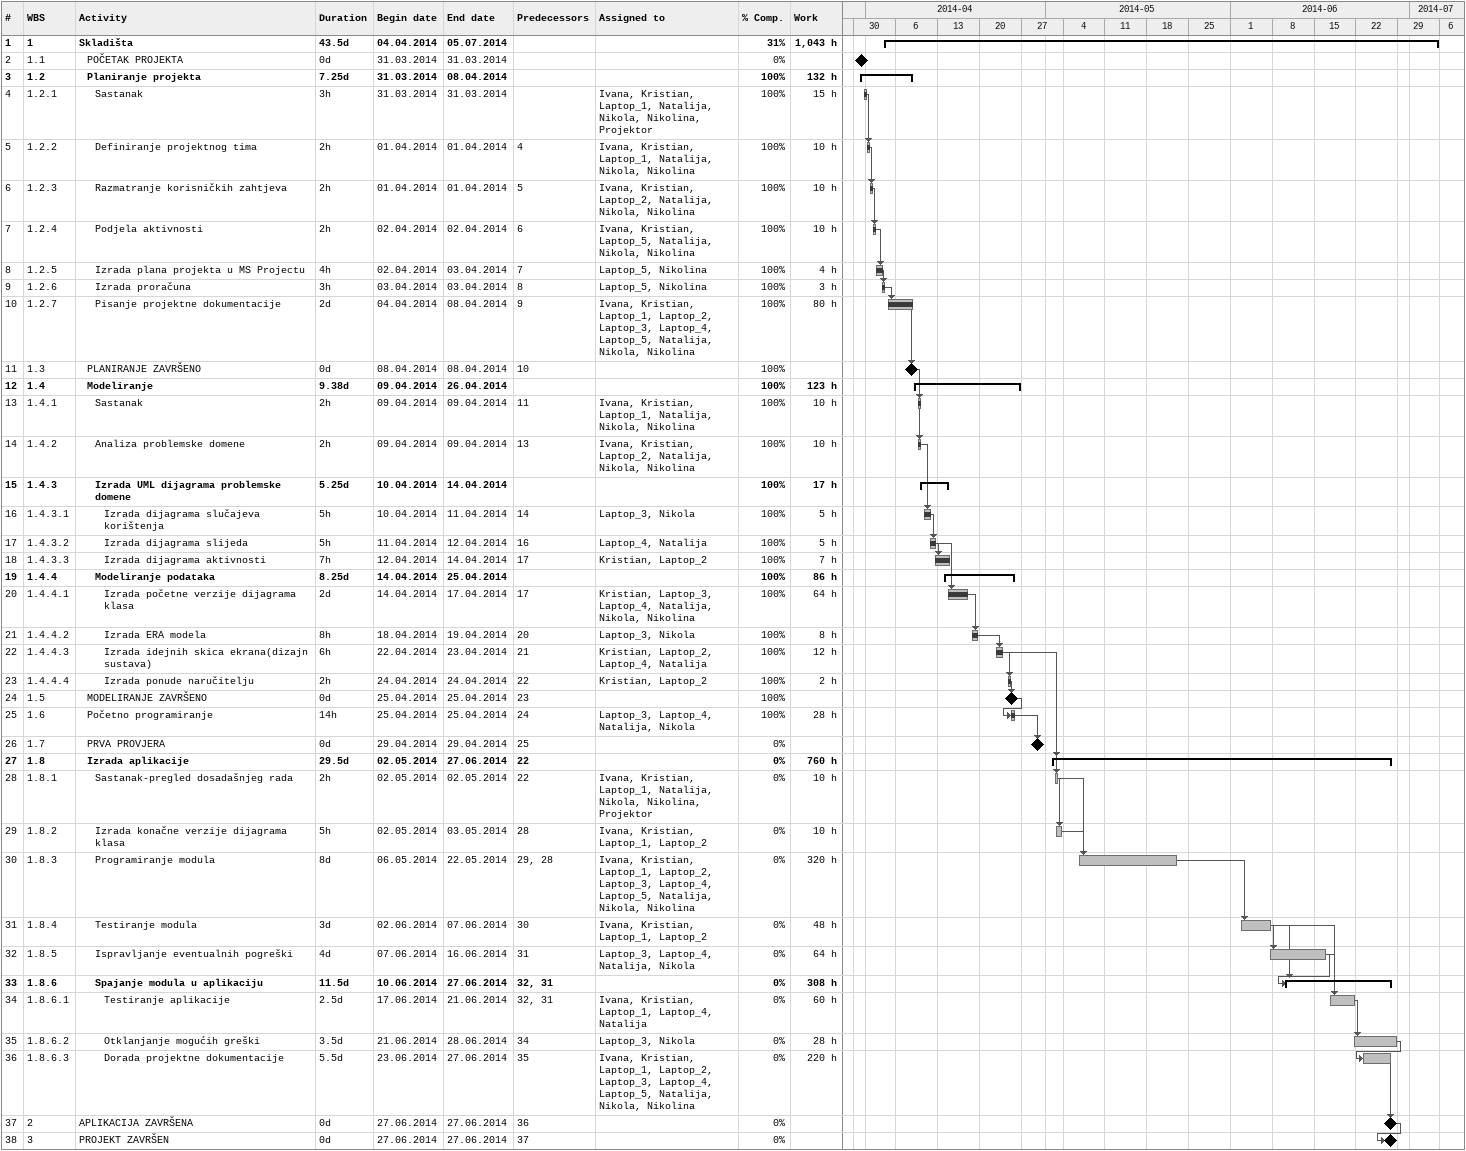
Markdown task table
| ID | WBS | Task | Duration | Start | Finish | Predecessors | Resources | % complete | Work (h) |
|---|---|---|---|---|---|---|---|---|---|
| 1 | 1 | **Skladišta** | 43.5d | 2014-04-04 | 2014-07-05 |  |  | 31 | 1043 |
| 2 | 1.1 | POČETAK PROJEKTA | 0d | 2014-03-31 | 2014-03-31 |  |  | 0 |  |
| 3 | 1.2 | **Planiranje projekta** | 7.25d | 2014-03-31 | 2014-04-08 |  |  | 100 | 132 |
| 4 | 1.2.1 | Sastanak | 3h | 2014-03-31 | 2014-03-31 |  | Ivana, Kristian, Laptop_1, Natalija, Nikola, Nikolina, Projektor | 100 | 15 |
| 5 | 1.2.2 | Definiranje projektnog tima | 2h | 2014-04-01 | 2014-04-01 | 4 | Ivana, Kristian, Laptop_1, Natalija, Nikola, Nikolina | 100 | 10 |
| 6 | 1.2.3 | Razmatranje korisničkih zahtjeva | 2h | 2014-04-01 | 2014-04-01 | 5 | Ivana, Kristian, Laptop_2, Natalija, Nikola, Nikolina | 100 | 10 |
| 7 | 1.2.4 | Podjela aktivnosti | 2h | 2014-04-02 | 2014-04-02 | 6 | Ivana, Kristian, Laptop_5, Natalija, Nikola, Nikolina | 100 | 10 |
| 8 | 1.2.5 | Izrada plana projekta u MS Projectu | 4h | 2014-04-02 | 2014-04-03 | 7 | Laptop_5, Nikolina | 100 | 4 |
| 9 | 1.2.6 | Izrada proračuna | 3h | 2014-04-03 | 2014-04-03 | 8 | Laptop_5, Nikolina | 100 | 3 |
| 10 | 1.2.7 | Pisanje projektne dokumentacije | 2d | 2014-04-04 | 2014-04-08 | 9 | Ivana, Kristian, Laptop_1, Laptop_2, Laptop_3, Laptop_4, Laptop_5, Natalija, Nikola, Nikolina | 100 | 80 |
| 11 | 1.3 | PLANIRANJE ZAVRŠENO | 0d | 2014-04-08 | 2014-04-08 | 10 |  | 100 |  |
| 12 | 1.4 | **Modeliranje** | 9.38d | 2014-04-09 | 2014-04-26 |  |  | 100 | 123 |
| 13 | 1.4.1 | Sastanak | 2h | 2014-04-09 | 2014-04-09 | 11 | Ivana, Kristian, Laptop_1, Natalija, Nikola, Nikolina | 100 | 10 |
| 14 | 1.4.2 | Analiza problemske domene | 2h | 2014-04-09 | 2014-04-09 | 13 | Ivana, Kristian, Laptop_2, Natalija, Nikola, Nikolina | 100 | 10 |
| 15 | 1.4.3 | **Izrada UML dijagrama problemske domene** | 5.25d | 2014-04-10 | 2014-04-14 |  |  | 100 | 17 |
| 16 | 1.4.3.1 | Izrada dijagrama slučajeva korištenja | 5h | 2014-04-10 | 2014-04-11 | 14 | Laptop_3, Nikola | 100 | 5 |
| 17 | 1.4.3.2 | Izrada dijagrama slijeda | 5h | 2014-04-11 | 2014-04-12 | 16 | Laptop_4, Natalija | 100 | 5 |
| 18 | 1.4.3.3 | Izrada dijagrama aktivnosti | 7h | 2014-04-12 | 2014-04-14 | 17 | Kristian, Laptop_2 | 100 | 7 |
| 19 | 1.4.4 | **Modeliranje podataka** | 8.25d | 2014-04-14 | 2014-04-25 |  |  | 100 | 86 |
| 20 | 1.4.4.1 | Izrada početne verzije dijagrama klasa | 2d | 2014-04-14 | 2014-04-17 | 17 | Kristian, Laptop_3, Laptop_4, Natalija, Nikola, Nikolina | 100 | 64 |
| 21 | 1.4.4.2 | Izrada ERA modela | 8h | 2014-04-18 | 2014-04-19 | 20 | Laptop_3, Nikola | 100 | 8 |
| 22 | 1.4.4.3 | Izrada idejnih skica ekrana(dizajn sustava) | 6h | 2014-04-22 | 2014-04-23 | 21 | Kristian, Laptop_2, Laptop_4, Natalija | 100 | 12 |
| 23 | 1.4.4.4 | Izrada ponude naručitelju | 2h | 2014-04-24 | 2014-04-24 | 22 | Kristian, Laptop_2 | 100 | 2 |
| 24 | 1.5 | MODELIRANJE ZAVRŠENO | 0d | 2014-04-25 | 2014-04-25 | 23 |  | 100 |  |
| 25 | 1.6 | Početno programiranje | 14h | 2014-04-25 | 2014-04-25 | 24 | Laptop_3, Laptop_4, Natalija, Nikola | 100 | 28 |
| 26 | 1.7 | PRVA PROVJERA | 0d | 2014-04-29 | 2014-04-29 | 25 |  | 0 |  |
| 27 | 1.8 | **Izrada aplikacije** | 29.5d | 2014-05-02 | 2014-06-27 | 22 |  | 0 | 760 |
| 28 | 1.8.1 | Sastanak-pregled dosadašnjeg rada | 2h | 2014-05-02 | 2014-05-02 | 22 | Ivana, Kristian, Laptop_1, Natalija, Nikola, Nikolina, Projektor | 0 | 10 |
| 29 | 1.8.2 | Izrada konačne verzije dijagrama klasa | 5h | 2014-05-02 | 2014-05-03 | 28 | Ivana, Kristian, Laptop_1, Laptop_2 | 0 | 10 |
| 30 | 1.8.3 | Programiranje modula | 8d | 2014-05-06 | 2014-05-22 | 29, 28 | Ivana, Kristian, Laptop_1, Laptop_2, Laptop_3, Laptop_4, Laptop_5, Natalija, Nikola, Nikolina | 0 | 320 |
| 31 | 1.8.4 | Testiranje modula | 3d | 2014-06-02 | 2014-06-07 | 30 | Ivana, Kristian, Laptop_1, Laptop_2 | 0 | 48 |
| 32 | 1.8.5 | Ispravljanje eventualnih pogreški | 4d | 2014-06-07 | 2014-06-16 | 31 | Laptop_3, Laptop_4, Natalija, Nikola | 0 | 64 |
| 33 | 1.8.6 | **Spajanje modula u aplikaciju** | 11.5d | 2014-06-10 | 2014-06-27 | 32, 31 |  | 0 | 308 |
| 34 | 1.8.6.1 | Testiranje aplikacije | 2.5d | 2014-06-17 | 2014-06-21 | 32, 31 | Ivana, Kristian, Laptop_1, Laptop_4, Natalija | 0 | 60 |
| 35 | 1.8.6.2 | Otklanjanje mogućih greški | 3.5d | 2014-06-21 | 2014-06-28 | 34 | Laptop_3, Nikola | 0 | 28 |
| 36 | 1.8.6.3 | Dorada projektne dokumentacije | 5.5d | 2014-06-23 | 2014-06-27 | 35 | Ivana, Kristian, Laptop_1, Laptop_2, Laptop_3, Laptop_4, Laptop_5, Natalija, Nikola, Nikolina | 0 | 220 |
| 37 | 2 | APLIKACIJA ZAVRŠENA | 0d | 2014-06-27 | 2014-06-27 | 36 |  | 0 |  |
| 38 | 3 | PROJEKT ZAVRŠEN | 0d | 2014-06-27 | 2014-06-27 | 37 |  | 0 |  |
